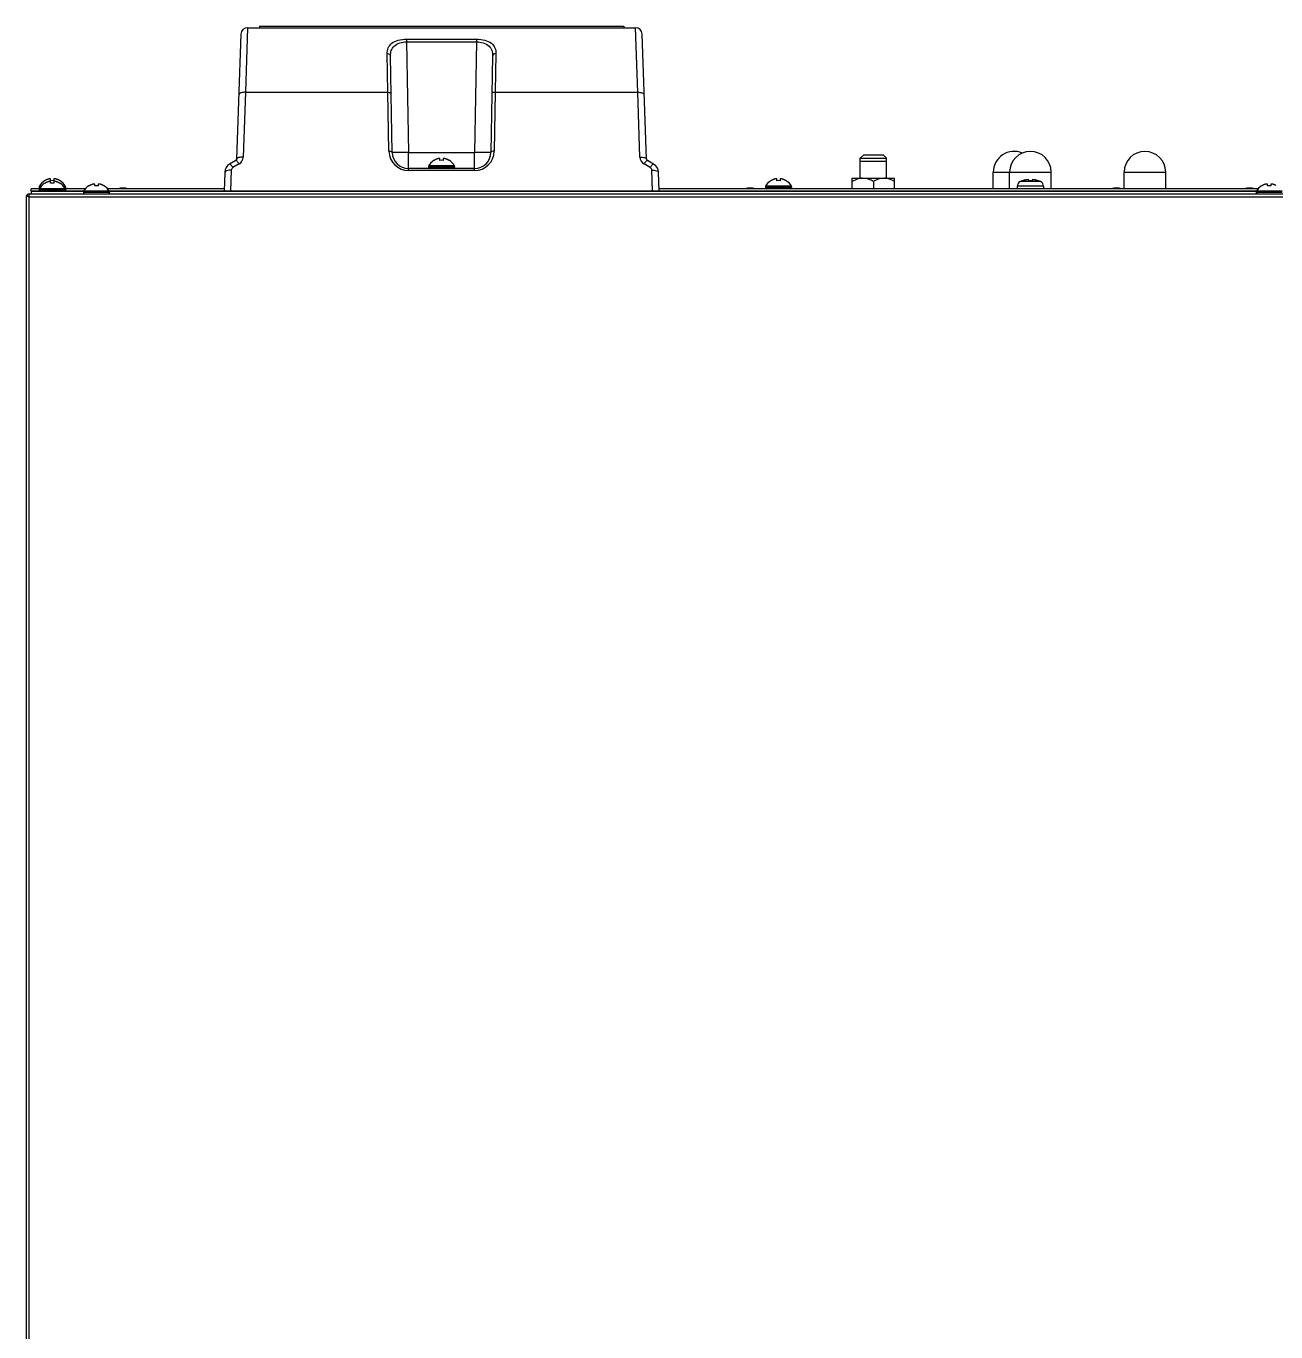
# Model space of a CAD drawing. Header units: millimetres. Extents: x 361 to 5577, y 463 to 3774.
# Drawn here: x 3279.2 to 3661.3, y 880.8 to 1280 of the extents above; entities that cross this region are included whole.
import ezdxf

# ---------------------------------------------------------------- set-up
doc = ezdxf.new("R2010")
doc.units = ezdxf.units.MM
doc.header["$LTSCALE"] = 330
doc.layers.get('0').update_dxf_attribs({"linetype": 'CONTINUOUS'})
doc.layers.add('ASSI', color=7, linetype='CONTINUOUS')
doc.layers.add('GEOM', color=7, linetype='CONTINUOUS')

msp = doc.modelspace()

# ---------------------------------------------------------------- linework, layer by layer
at = {"color": 7, "linetype": 'Continuous'}
for p, q in [((3403.93, 1238.9), (3403.93, 1238.93)), ((3405.73, 1238.9), (3405.73, 1239.45)), ((3406.73, 1239.45), (3406.73, 1238.9)), ((3408.53, 1238.93), (3408.53, 1238.9)), ((3534.23, 1233.46), (3534.23, 1238.66)), ((3534.23, 1238.66), (3542.23, 1238.66)), ((3542.23, 1233.46), (3542.23, 1238.66)), ((3531.73, 1230.26), (3531.73, 1233.46)), ((3531.73, 1233.46), (3544.73, 1233.46)), ((3544.73, 1230.26), (3544.73, 1233.46)), ((3284.93, 1232.7), (3284.93, 1232.73)), ((3284.93, 1231.9), (3284.93, 1231.93)), ((3286.73, 1232.7), (3286.73, 1233.25)), ((3286.73, 1231.9), (3286.73, 1232.45)), ((3287.73, 1233.25), (3287.73, 1232.7)), ((3287.73, 1232.45), (3287.73, 1231.9)), ((3289.53, 1232.73), (3289.53, 1232.7)), ((3289.53, 1231.93), (3289.53, 1231.9)), ((3298.43, 1231.1), (3298.43, 1231.13)), ((3300.23, 1231.1), (3300.23, 1231.65)), ((3301.23, 1231.65), (3301.23, 1231.1)), ((3303.03, 1231.13), (3303.03, 1231.1)), ((3506.93, 1232.7), (3506.93, 1232.73)), ((3508.73, 1232.7), (3508.73, 1233.25)), ((3509.73, 1233.25), (3509.73, 1232.7)), ((3511.53, 1232.73), (3511.53, 1232.7)), ((3538.23, 1232.46), (3538.23, 1230.46)), ((3583.73, 1232.65), (3583.73, 1232.67)), ((3585.73, 1232.65), (3585.73, 1233)), ((3586.73, 1233), (3586.73, 1232.65)), ((3588.73, 1232.67), (3588.73, 1232.65)), ((3656.93, 1231.1), (3656.93, 1231.13)), ((3658.73, 1231.1), (3658.73, 1231.65)), ((3659.73, 1231.65), (3659.73, 1231.1)), ((3279.23, 1227.86), (3279.23, 560.46)), ((3280.13, 1227.86), (3279.23, 1227.86)), ((3279.42, 1228.31), (3280, 1227.86)), ((3280.13, 1228.31), (3280.13, 1228.66)), ((3280.13, 1228.66), (3280.23, 1228.66)), ((3280.13, 1227.76), (3280.13, 1228.31)), ((3280.23, 1228.66), (4078.23, 1228.66))]:
    msp.add_line(p, q, dxfattribs=at)
at = {"color": 9, "linetype": 'Continuous'}
for p, q in [((3280.13, 560.56), (3280.13, 1227.76)), ((3280.13, 1227.76), (4078.33, 1227.76))]:
    msp.add_line(p, q, dxfattribs=at)
at = {"color": 7, "linetype": 'Continuous'}
for centre, radius, start, end in [((3406.42, 1234.84), 4.8, 121.3727, 149.6988), ((3406.41, 1234.85), 4.75, 118.9687, 121.5341), ((3406.41, 1234.85), 4.75, 118.0074, 118.9684), ((3406.41, 1234.85), 4.75, 116.6813, 118.0074), ((3406.41, 1234.86), 4.74, 115.5402, 116.6812), ((3406.41, 1234.86), 4.74, 114.5722, 115.5402), ((3406.4, 1234.87), 4.73, 113.3175, 114.5722), ((3406.4, 1234.87), 4.73, 112.5474, 113.3174), ((3406.4, 1234.88), 4.72, 111.0025, 112.5476), ((3406.4, 1234.88), 4.72, 110.5181, 111.0023), ((3406.39, 1234.89), 4.7, 108.4656, 110.5187), ((3406.39, 1234.91), 4.68, 107.3773, 108.465), ((3406.38, 1234.93), 4.67, 106.3949, 107.3772), ((3406.37, 1234.96), 4.64, 104.3176, 106.3964), ((3405.48, 1237.46), 2.01, 95.2585, 97.2741), ((3405.48, 1237.48), 1.98, 94.6009, 95.2558), ((3405.48, 1237.49), 1.97, 93.2167, 94.6016), ((3405.48, 1237.51), 1.96, 92.3765, 93.2159), ((3405.48, 1237.51), 1.95, 91.1545, 92.3767), ((3405.48, 1237.52), 1.95, 90.1995, 91.1541), ((3405.48, 1237.52), 1.95, 89.0741, 90.1995), ((3405.48, 1237.51), 1.95, 88.0037, 89.0738), ((3405.48, 1237.51), 1.96, 86.9771, 88.0037), ((3405.48, 1237.5), 1.97, 85.714, 86.9766), ((3405.47, 1237.49), 1.98, 84.8627, 85.7144), ((3405.47, 1237.46), 2.01, 82.7256, 84.8598), ((3406.23, 1235.14), 3.8, 82.4351, 97.5649), ((3406.98, 1237.46), 2.01, 95.1401, 97.2744), ((3406.98, 1237.49), 1.98, 94.2856, 95.1372), ((3406.98, 1237.5), 1.97, 93.0233, 94.286), ((3406.98, 1237.51), 1.96, 91.9964, 93.0228), ((3406.98, 1237.51), 1.95, 90.9261, 91.9964), ((3406.98, 1237.52), 1.95, 88.8459, 90.9258), ((3406.98, 1237.51), 1.96, 87.6234, 88.8455), ((3406.98, 1237.51), 1.96, 86.7841, 87.6235), ((3406.97, 1237.49), 1.97, 85.3984, 86.7833), ((3406.97, 1237.48), 1.98, 84.7442, 85.3991), ((3406.97, 1237.46), 2.01, 82.7259, 84.7415), ((3406.08, 1234.96), 4.64, 73.6036, 75.6824), ((3406.07, 1234.93), 4.67, 72.6228, 73.6051), ((3406.07, 1234.91), 4.68, 71.535, 72.6227), ((3406.06, 1234.89), 4.7, 69.4813, 71.5344), ((3406.06, 1234.88), 4.72, 68.9977, 69.4819), ((3406.05, 1234.88), 4.72, 67.4524, 68.9975), ((3406.05, 1234.87), 4.73, 66.6826, 67.4526), ((3406.05, 1234.87), 4.73, 65.4278, 66.6825), ((3406.05, 1234.86), 4.74, 64.4598, 65.4278), ((3406.04, 1234.86), 4.74, 63.3188, 64.4598), ((3406.04, 1234.85), 4.75, 61.9926, 63.3187), ((3406.04, 1234.85), 4.75, 61.0316, 61.9926), ((3406.04, 1234.85), 4.75, 58.4659, 61.0313), ((3406.03, 1234.84), 4.8, 30.3012, 58.6273), ((3534.99, 1228.44), 5.02, 92.7728, 98.6191), ((3541.47, 1228.44), 5.02, 81.3809, 87.2273), ((3287.42, 1228.64), 4.8, 121.3727, 149.6988), ((3287.42, 1227.84), 4.8, 121.3727, 149.6988), ((3287.41, 1228.65), 4.75, 118.9687, 121.5341), ((3287.41, 1227.85), 4.75, 118.9687, 121.5341), ((3287.41, 1228.65), 4.75, 118.0074, 118.9684), ((3287.41, 1227.85), 4.75, 118.0074, 118.9684), ((3287.41, 1228.65), 4.75, 116.6813, 118.0074), ((3287.41, 1227.85), 4.75, 116.6813, 118.0074), ((3287.41, 1228.66), 4.74, 115.5402, 116.6812), ((3287.41, 1227.86), 4.74, 115.5402, 116.6812), ((3287.41, 1228.66), 4.74, 114.5722, 115.5402), ((3287.41, 1227.86), 4.74, 114.5722, 115.5402), ((3287.4, 1228.67), 4.73, 113.3175, 114.5722), ((3287.4, 1227.87), 4.73, 113.3175, 114.5722), ((3287.4, 1228.67), 4.73, 112.5474, 113.3174), ((3287.4, 1227.87), 4.73, 112.5474, 113.3174), ((3287.4, 1228.68), 4.72, 111.0025, 112.5476), ((3287.4, 1227.88), 4.72, 111.0025, 112.5476), ((3287.4, 1228.68), 4.72, 110.5181, 111.0023), ((3287.4, 1227.88), 4.72, 110.5181, 111.0023), ((3287.39, 1228.69), 4.7, 108.4656, 110.5187), ((3287.39, 1227.89), 4.7, 108.4656, 110.5187), ((3287.39, 1228.71), 4.68, 107.3773, 108.465), ((3287.39, 1227.91), 4.68, 107.3773, 108.465), ((3287.38, 1228.73), 4.67, 106.3949, 107.3772), ((3287.38, 1227.93), 4.67, 106.3949, 107.3772), ((3287.37, 1228.76), 4.64, 104.3176, 106.3964), ((3287.37, 1227.96), 4.64, 104.3176, 106.3964), ((3286.48, 1231.26), 2.01, 95.2585, 97.2741), ((3286.48, 1230.46), 2.01, 95.2585, 97.2741), ((3286.48, 1231.28), 1.98, 94.6009, 95.2558), ((3286.48, 1230.48), 1.98, 94.6009, 95.2558), ((3286.48, 1231.29), 1.97, 93.2167, 94.6016), ((3286.48, 1230.49), 1.97, 93.2167, 94.6016), ((3286.48, 1231.31), 1.96, 92.3765, 93.2159), ((3286.48, 1230.51), 1.96, 92.3765, 93.2159), ((3286.48, 1231.31), 1.95, 91.1545, 92.3767), ((3286.48, 1230.51), 1.95, 91.1545, 92.3767), ((3286.48, 1231.32), 1.95, 90.1995, 91.1541), ((3286.48, 1230.52), 1.95, 90.1995, 91.1541), ((3286.48, 1231.32), 1.95, 89.0741, 90.1995), ((3286.48, 1230.52), 1.95, 89.0741, 90.1995), ((3286.48, 1231.31), 1.95, 88.0037, 89.0738), ((3286.48, 1230.51), 1.95, 88.0037, 89.0738), ((3286.48, 1231.31), 1.96, 86.9771, 88.0037), ((3286.48, 1230.51), 1.96, 86.9771, 88.0037), ((3286.48, 1231.3), 1.97, 85.714, 86.9766), ((3286.48, 1230.5), 1.97, 85.714, 86.9766), ((3286.47, 1231.29), 1.98, 84.8627, 85.7144), ((3286.47, 1230.49), 1.98, 84.8627, 85.7144), ((3286.47, 1231.26), 2.01, 82.7256, 84.8598), ((3286.47, 1230.46), 2.01, 82.7256, 84.8598), ((3287.23, 1228.94), 3.8, 82.4351, 97.5649), ((3287.23, 1228.14), 3.8, 82.4351, 97.5649), ((3287.98, 1231.26), 2.01, 95.1401, 97.2744), ((3287.98, 1230.46), 2.01, 95.1401, 97.2744), ((3287.98, 1231.29), 1.98, 94.2856, 95.1372), ((3287.98, 1230.49), 1.98, 94.2856, 95.1372), ((3287.98, 1231.3), 1.97, 93.0233, 94.286), ((3287.98, 1230.5), 1.97, 93.0233, 94.286), ((3287.98, 1231.31), 1.96, 91.9964, 93.0228), ((3287.98, 1230.51), 1.96, 91.9964, 93.0228), ((3287.98, 1231.31), 1.95, 90.9261, 91.9964), ((3287.98, 1230.51), 1.95, 90.9261, 91.9964), ((3287.98, 1231.32), 1.95, 88.8459, 90.9258), ((3287.98, 1230.52), 1.95, 88.8459, 90.9258), ((3287.98, 1231.31), 1.96, 87.6234, 88.8455), ((3287.98, 1230.51), 1.96, 87.6234, 88.8455), ((3287.98, 1231.31), 1.96, 86.7841, 87.6235), ((3287.98, 1230.51), 1.96, 86.7841, 87.6235), ((3287.97, 1231.29), 1.97, 85.3984, 86.7833), ((3287.97, 1230.49), 1.97, 85.3984, 86.7833), ((3287.97, 1231.28), 1.98, 84.7442, 85.3991), ((3287.97, 1230.48), 1.98, 84.7442, 85.3991), ((3287.97, 1231.26), 2.01, 82.7259, 84.7415), ((3287.97, 1230.46), 2.01, 82.7259, 84.7415), ((3287.08, 1228.76), 4.64, 73.6036, 75.6824), ((3287.08, 1227.96), 4.64, 73.6036, 75.6824), ((3287.07, 1228.73), 4.67, 72.6228, 73.6051), ((3287.07, 1227.93), 4.67, 72.6228, 73.6051), ((3287.07, 1228.71), 4.68, 71.535, 72.6227), ((3287.07, 1227.91), 4.68, 71.535, 72.6227), ((3287.06, 1228.69), 4.7, 69.4813, 71.5344), ((3287.06, 1227.89), 4.7, 69.4813, 71.5344), ((3287.06, 1228.68), 4.72, 68.9977, 69.4819), ((3287.06, 1227.88), 4.72, 68.9977, 69.4819), ((3287.05, 1228.68), 4.72, 67.4524, 68.9975), ((3287.05, 1227.88), 4.72, 67.4524, 68.9975), ((3287.05, 1228.67), 4.73, 66.6826, 67.4526), ((3287.05, 1227.87), 4.73, 66.6826, 67.4526), ((3287.05, 1228.67), 4.73, 65.4278, 66.6825), ((3287.05, 1227.87), 4.73, 65.4278, 66.6825), ((3287.05, 1228.66), 4.74, 64.4598, 65.4278), ((3287.05, 1227.86), 4.74, 64.4598, 65.4278), ((3287.04, 1228.66), 4.74, 63.3188, 64.4598), ((3287.04, 1227.86), 4.74, 63.3188, 64.4598), ((3287.04, 1228.65), 4.75, 61.9926, 63.3187), ((3287.04, 1227.85), 4.75, 61.9926, 63.3187), ((3287.04, 1228.65), 4.75, 61.0316, 61.9926), ((3287.04, 1227.85), 4.75, 61.0316, 61.9926), ((3287.04, 1228.65), 4.75, 58.4659, 61.0313), ((3287.04, 1227.85), 4.75, 58.4659, 61.0313), ((3287.03, 1228.64), 4.8, 30.3012, 58.6273), ((3287.03, 1227.84), 4.8, 30.3012, 58.6273), ((3300.92, 1227.04), 4.8, 121.3727, 149.6988), ((3300.91, 1227.05), 4.75, 118.9687, 121.5341), ((3300.91, 1227.05), 4.75, 118.0074, 118.9684), ((3300.91, 1227.05), 4.75, 116.6813, 118.0074), ((3300.91, 1227.06), 4.74, 115.5402, 116.6812), ((3300.91, 1227.06), 4.74, 114.5722, 115.5402), ((3300.9, 1227.07), 4.73, 113.3175, 114.5722), ((3300.9, 1227.07), 4.73, 112.5474, 113.3174), ((3300.9, 1227.08), 4.72, 111.0025, 112.5476), ((3300.9, 1227.08), 4.72, 110.5181, 111.0023), ((3300.89, 1227.09), 4.7, 108.4656, 110.5187), ((3300.89, 1227.11), 4.68, 107.3773, 108.465), ((3300.88, 1227.13), 4.67, 106.3949, 107.3772), ((3300.87, 1227.16), 4.64, 104.3176, 106.3964), ((3299.98, 1229.66), 2.01, 95.2585, 97.2741), ((3299.98, 1229.68), 1.98, 94.6009, 95.2558), ((3299.98, 1229.69), 1.97, 93.2167, 94.6016), ((3299.98, 1229.71), 1.96, 92.3765, 93.2159), ((3299.98, 1229.71), 1.95, 91.1545, 92.3767), ((3299.98, 1229.72), 1.95, 90.1995, 91.1541), ((3299.98, 1229.72), 1.95, 89.0741, 90.1995), ((3299.98, 1229.71), 1.95, 88.0037, 89.0738), ((3299.98, 1229.71), 1.96, 86.9771, 88.0037), ((3299.98, 1229.7), 1.97, 85.714, 86.9766), ((3299.97, 1229.69), 1.98, 84.8627, 85.7144), ((3299.97, 1229.66), 2.01, 82.7256, 84.8598), ((3300.73, 1227.34), 3.8, 82.4351, 97.5649), ((3301.48, 1229.66), 2.01, 95.1401, 97.2744), ((3301.48, 1229.69), 1.98, 94.2856, 95.1372), ((3301.48, 1229.7), 1.97, 93.0233, 94.286), ((3301.48, 1229.71), 1.96, 91.9964, 93.0228), ((3301.48, 1229.71), 1.95, 90.9261, 91.9964), ((3301.48, 1229.72), 1.95, 88.8459, 90.9258), ((3301.48, 1229.71), 1.96, 87.6234, 88.8455), ((3301.48, 1229.71), 1.96, 86.7841, 87.6235), ((3301.47, 1229.69), 1.97, 85.3984, 86.7833), ((3301.47, 1229.68), 1.98, 84.7442, 85.3991), ((3301.47, 1229.66), 2.01, 82.7259, 84.7415), ((3300.58, 1227.16), 4.64, 73.6036, 75.6824), ((3300.57, 1227.13), 4.67, 72.6228, 73.6051), ((3300.57, 1227.11), 4.68, 71.535, 72.6227), ((3300.56, 1227.09), 4.7, 69.4813, 71.5344), ((3300.56, 1227.08), 4.72, 68.9977, 69.4819), ((3300.55, 1227.08), 4.72, 67.4524, 68.9975), ((3300.55, 1227.07), 4.73, 66.6826, 67.4526), ((3300.55, 1227.07), 4.73, 65.4278, 66.6825), ((3300.55, 1227.06), 4.74, 64.4598, 65.4278), ((3300.54, 1227.06), 4.74, 63.3188, 64.4598), ((3300.54, 1227.05), 4.75, 61.9926, 63.3187), ((3300.54, 1227.05), 4.75, 61.0316, 61.9926), ((3300.54, 1227.05), 4.75, 58.4659, 61.0313), ((3300.53, 1227.04), 4.8, 30.3012, 58.6273), ((3509.42, 1228.64), 4.8, 121.3727, 149.6988), ((3509.41, 1228.65), 4.75, 118.9687, 121.5341), ((3509.41, 1228.65), 4.75, 118.0074, 118.9684), ((3509.41, 1228.65), 4.75, 116.6813, 118.0074), ((3509.41, 1228.66), 4.74, 115.5402, 116.6812), ((3509.41, 1228.66), 4.74, 114.5722, 115.5402), ((3509.4, 1228.67), 4.73, 113.3175, 114.5722), ((3509.4, 1228.67), 4.73, 112.5474, 113.3174), ((3509.4, 1228.68), 4.72, 111.0025, 112.5476), ((3509.4, 1228.68), 4.72, 110.5181, 111.0023), ((3509.39, 1228.69), 4.7, 108.4656, 110.5187), ((3509.39, 1228.71), 4.68, 107.3773, 108.465), ((3509.38, 1228.73), 4.67, 106.3949, 107.3772), ((3509.37, 1228.76), 4.64, 104.3176, 106.3964), ((3508.48, 1231.26), 2.01, 95.2585, 97.2741), ((3508.48, 1231.28), 1.98, 94.6009, 95.2558), ((3508.48, 1231.29), 1.97, 93.2167, 94.6016), ((3508.48, 1231.31), 1.96, 92.3765, 93.2159), ((3508.48, 1231.31), 1.95, 91.1545, 92.3767), ((3508.48, 1231.32), 1.95, 90.1995, 91.1541), ((3508.48, 1231.32), 1.95, 89.0741, 90.1995), ((3508.48, 1231.31), 1.95, 88.0037, 89.0738), ((3508.48, 1231.31), 1.96, 86.9771, 88.0037), ((3508.48, 1231.3), 1.97, 85.714, 86.9766), ((3508.47, 1231.29), 1.98, 84.8627, 85.7144), ((3508.47, 1231.26), 2.01, 82.7256, 84.8598), ((3509.23, 1228.94), 3.8, 82.4351, 97.5649), ((3509.98, 1231.26), 2.01, 95.1401, 97.2744), ((3509.98, 1231.29), 1.98, 94.2856, 95.1372), ((3509.98, 1231.3), 1.97, 93.0233, 94.286), ((3509.98, 1231.31), 1.96, 91.9964, 93.0228), ((3509.98, 1231.31), 1.95, 90.9261, 91.9964), ((3509.98, 1231.32), 1.95, 88.8459, 90.9258), ((3509.98, 1231.31), 1.96, 87.6234, 88.8455), ((3509.98, 1231.31), 1.96, 86.7841, 87.6235), ((3509.97, 1231.29), 1.97, 85.3984, 86.7833), ((3509.97, 1231.28), 1.98, 84.7442, 85.3991), ((3509.97, 1231.26), 2.01, 82.7259, 84.7415), ((3509.08, 1228.76), 4.64, 73.6036, 75.6824), ((3509.07, 1228.73), 4.67, 72.6228, 73.6051), ((3509.07, 1228.71), 4.68, 71.535, 72.6227), ((3509.06, 1228.69), 4.7, 69.4813, 71.5344), ((3509.06, 1228.68), 4.72, 68.9977, 69.4819), ((3509.05, 1228.68), 4.72, 67.4524, 68.9975), ((3509.05, 1228.67), 4.73, 66.6826, 67.4526), ((3509.05, 1228.67), 4.73, 65.4278, 66.6825), ((3509.05, 1228.66), 4.74, 64.4598, 65.4278), ((3509.04, 1228.66), 4.74, 63.3188, 64.4598), ((3509.04, 1228.65), 4.75, 61.9926, 63.3187), ((3509.04, 1228.65), 4.75, 61.0316, 61.9926), ((3509.04, 1228.65), 4.75, 58.4659, 61.0313), ((3509.03, 1228.64), 4.8, 30.3012, 58.6273), ((3537.08, 1239.71), 10.69, 239.9661, 242.3697), ((3532.87, 1239.71), 10.69, 297.6302, 300.0339), ((3543.58, 1239.71), 10.69, 239.9661, 242.3697), ((3539.37, 1239.71), 10.69, 297.6302, 300.0339), ((3586.03, 1226.06), 7, 109.1821, 114.7199), ((3586.04, 1226.04), 7.01, 107.6932, 109.259), ((3586.04, 1226.03), 7.01, 106.1338, 107.6931), ((3586.04, 1226.03), 7.02, 105.7805, 106.1338), ((3586.04, 1226.02), 7.02, 104.5748, 105.7804), ((3586.04, 1226.01), 7.03, 103.9849, 104.5749), ((3586.04, 1226.01), 7.04, 103.0108, 103.9848), ((3586.05, 1226), 7.04, 102.2682, 103.0108), ((3586.05, 1225.99), 7.05, 101.4386, 102.2682), ((3586.05, 1225.97), 7.07, 100.5774, 101.4385), ((3586.05, 1225.96), 7.09, 99.864, 100.5775), ((3586.06, 1225.93), 7.11, 98.8434, 99.8637), ((3586.06, 1225.91), 7.14, 98.2964, 98.8437), ((3586.07, 1225.85), 7.19, 96.7465, 98.2948), ((3585.47, 1228.8), 4.2, 91.6686, 93.3824), ((3585.48, 1228.75), 4.25, 91.1109, 91.6717), ((3585.48, 1228.73), 4.27, 89.9713, 91.1104), ((3585.48, 1228.73), 4.28, 89.1489, 89.9722), ((3585.48, 1228.75), 4.26, 88.2856, 89.1489), ((3585.48, 1228.8), 4.2, 86.6174, 88.2884), ((3586.23, 1225.49), 7.18, 86.0076, 93.9924), ((3586.97, 1228.8), 4.2, 91.7116, 93.3826), ((3586.98, 1228.75), 4.26, 90.8511, 91.7144), ((3586.98, 1228.73), 4.28, 90.0278, 90.8511), ((3586.98, 1228.73), 4.27, 88.8896, 90.0287), ((3586.98, 1228.75), 4.25, 88.3283, 88.8891), ((3586.98, 1228.8), 4.2, 86.6176, 88.3314), ((3586.38, 1225.85), 7.19, 81.7052, 83.2535), ((3586.39, 1225.91), 7.14, 81.1563, 81.7036), ((3586.39, 1225.93), 7.11, 80.1363, 81.1566), ((3586.4, 1225.96), 7.09, 79.4225, 80.136), ((3586.4, 1225.97), 7.07, 78.5614, 79.4226), ((3586.4, 1225.99), 7.05, 77.7318, 78.5614), ((3586.41, 1226), 7.04, 76.9892, 77.7318), ((3586.41, 1226.01), 7.04, 76.0152, 76.9892), ((3586.41, 1226.01), 7.03, 75.4251, 76.0151), ((3586.41, 1226.02), 7.02, 74.2196, 75.4252), ((3586.41, 1226.03), 7.02, 73.8662, 74.2195), ((3586.41, 1226.03), 7.01, 72.3069, 73.8662), ((3586.41, 1226.04), 7.01, 70.741, 72.3068), ((3586.43, 1226.06), 7, 65.2801, 70.8179), ((3659.42, 1227.04), 4.8, 121.3727, 149.6988), ((3659.41, 1227.05), 4.75, 118.9687, 121.5341), ((3659.41, 1227.05), 4.75, 118.0074, 118.9684), ((3659.41, 1227.05), 4.75, 116.6813, 118.0074), ((3659.41, 1227.06), 4.74, 115.5402, 116.6812), ((3659.41, 1227.06), 4.74, 114.5722, 115.5402), ((3659.4, 1227.07), 4.73, 113.3175, 114.5722), ((3659.4, 1227.07), 4.73, 112.5474, 113.3174), ((3659.4, 1227.08), 4.72, 111.0025, 112.5476), ((3659.4, 1227.08), 4.72, 110.5181, 111.0023), ((3659.39, 1227.09), 4.7, 108.4656, 110.5187), ((3659.39, 1227.11), 4.68, 107.3773, 108.465), ((3659.38, 1227.13), 4.67, 106.3949, 107.3772), ((3659.37, 1227.16), 4.64, 104.3176, 106.3964), ((3658.48, 1229.66), 2.01, 95.2585, 97.2741), ((3658.48, 1229.68), 1.98, 94.6009, 95.2558), ((3658.48, 1229.69), 1.97, 93.2167, 94.6016), ((3658.48, 1229.71), 1.96, 92.3765, 93.2159), ((3658.48, 1229.71), 1.95, 91.1545, 92.3767), ((3658.48, 1229.72), 1.95, 90.1995, 91.1541), ((3658.48, 1229.72), 1.95, 89.0741, 90.1995), ((3658.48, 1229.71), 1.95, 88.0037, 89.0738), ((3658.48, 1229.71), 1.96, 86.9771, 88.0037), ((3658.48, 1229.7), 1.97, 85.714, 86.9766), ((3658.47, 1229.69), 1.98, 84.8627, 85.7144), ((3658.47, 1229.66), 2.01, 82.7256, 84.8598), ((3659.23, 1227.34), 3.8, 82.4351, 97.5649), ((3659.98, 1229.66), 2.01, 95.1401, 97.2744), ((3659.98, 1229.69), 1.98, 94.2856, 95.1372), ((3659.98, 1229.7), 1.97, 93.0233, 94.286), ((3659.98, 1229.71), 1.96, 91.9964, 93.0228), ((3659.98, 1229.71), 1.95, 90.9261, 91.9964), ((3659.98, 1229.72), 1.95, 88.8459, 90.9258), ((3659.98, 1229.71), 1.96, 87.6234, 88.8455), ((3659.98, 1229.71), 1.96, 86.7841, 87.6235), ((3659.97, 1229.69), 1.97, 85.3984, 86.7833), ((3659.97, 1229.68), 1.98, 84.7442, 85.3991), ((3659.97, 1229.66), 2.01, 82.7259, 84.7415), ((3659.08, 1227.16), 4.64, 73.6036, 75.6824), ((3659.07, 1227.13), 4.67, 72.6228, 73.6051), ((3659.07, 1227.11), 4.68, 71.535, 72.6227), ((3659.06, 1227.09), 4.7, 69.4813, 71.5344), ((3659.06, 1227.08), 4.72, 68.9977, 69.4819), ((3659.05, 1227.08), 4.72, 67.4524, 68.9975), ((3659.05, 1227.07), 4.73, 66.6826, 67.4526), ((3659.05, 1227.07), 4.73, 65.4278, 66.6825), ((3659.05, 1227.06), 4.74, 64.4598, 65.4278), ((3659.04, 1227.06), 4.74, 63.3188, 64.4598), ((3659.04, 1227.05), 4.75, 61.9926, 63.3187), ((3280.13, 1227.76), 0.9, 90, 173.673)]:
    msp.add_arc(centre, radius, start, end, dxfattribs=at)
for points, knots in [([(3534.23, 1233.4), (3534.01, 1233.37), (3533.14, 1233.18), (3532.31, 1232.79), (3531.73, 1232.46)], [0, 0, 0, 0, 0.247668, 1, 1, 1, 1]), ([(3538.23, 1232.46), (3537.76, 1232.73), (3536.8, 1233.2), (3535.74, 1233.43), (3535.21, 1233.46)], [0, 0, 0, 0, 0.504805, 1, 1, 1, 1]), ([(3541.24, 1233.46), (3540.72, 1233.43), (3539.66, 1233.2), (3538.69, 1232.73), (3538.23, 1232.46)], [0, 0, 0, 0, 0.495196, 1, 1, 1, 1]), ([(3544.73, 1232.46), (3544.53, 1232.57), (3543.74, 1232.99), (3542.88, 1233.31), (3542.22, 1233.4)], [0, 0, 0, 0, 0.253541, 1, 1, 1, 1]), ([(3280.13, 1228.31), (3280.13, 1228.33), (3280.14, 1228.42), (3280.16, 1228.51), (3280.18, 1228.56)], [0, 0, 0, 0, 0.299271, 1, 1, 1, 1]), ([(3280.18, 1228.56), (3280.18, 1228.57), (3280.19, 1228.6), (3280.2, 1228.64), (3280.21, 1228.65)], [0, 0, 0, 0, 0.342333, 1, 1, 1, 1]), ([(3280.21, 1228.65), (3280.22, 1228.65), (3280.22, 1228.65), (3280.22, 1228.66), (3280.23, 1228.66)], [0, 0, 0, 0, 0.54256, 1, 1, 1, 1])]:
    msp.add_open_spline(points, degree=3, knots=knots, dxfattribs=at)
at = {"layer": 'ASSI', "color": 7, "linetype": 'Continuous'}
for p, q in [((3534.23, 1233.46), (3534.23, 1239.61)), ((3542.23, 1233.46), (3542.23, 1239.61)), ((3402.23, 1237.06), (3402.23, 1236.86)), ((3410.23, 1237.06), (3410.23, 1236.86)), ((3283.23, 1230.86), (3283.23, 1230.66)), ((3283.23, 1230.06), (3283.23, 1229.86)), ((3291.23, 1230.86), (3291.23, 1230.66)), ((3291.23, 1230.06), (3291.23, 1229.86)), ((3505.23, 1230.86), (3505.23, 1230.66)), ((3513.23, 1230.86), (3513.23, 1230.66)), ((3582.23, 1231.05), (3582.23, 1230.26)), ((3590.23, 1231.05), (3590.23, 1230.26)), ((3296.73, 1229.26), (3296.73, 1229.06)), ((3304.73, 1229.26), (3304.73, 1229.06)), ((3655.23, 1229.26), (3655.23, 1229.06))]:
    msp.add_line(p, q, dxfattribs=at)
at = {"layer": 'ASSI', "color": 9, "linetype": 'Continuous'}
for p, q in [((3410.23, 1237.06), (3402.23, 1237.06)), ((3410.23, 1236.86), (3402.23, 1236.86)), ((3410.17, 1237.26), (3402.28, 1237.26)), ((3283.74, 1230.86), (3283.23, 1230.86)), ((3283.58, 1230.66), (3283.23, 1230.66)), ((3291.23, 1230.06), (3283.23, 1230.06)), ((3291.23, 1229.86), (3283.23, 1229.86)), ((3283.89, 1231.06), (3283.28, 1231.06)), ((3291.17, 1230.26), (3283.28, 1230.26)), ((3291.17, 1231.06), (3290.56, 1231.06)), ((3291.23, 1230.86), (3290.71, 1230.86)), ((3291.23, 1230.66), (3290.88, 1230.66)), ((3304.67, 1229.46), (3296.78, 1229.46)), ((3513.23, 1230.86), (3505.23, 1230.86)), ((3513.23, 1230.66), (3505.23, 1230.66)), ((3513.17, 1231.06), (3505.28, 1231.06)), ((3590.23, 1231.05), (3582.23, 1231.05)), ((3589.35, 1232.41), (3583.1, 1232.41)), ((3663.17, 1229.46), (3655.28, 1229.46)), ((3304.73, 1229.26), (3296.73, 1229.26)), ((3304.73, 1229.06), (3296.73, 1229.06)), ((3663.23, 1229.26), (3655.23, 1229.26)), ((3663.23, 1229.06), (3655.23, 1229.06))]:
    msp.add_line(p, q, dxfattribs=at)
at = {"layer": 'ASSI', "color": 7, "linetype": 'Continuous'}
for centre, radius, start, end in [((3406.42, 1234.84), 4.8, 121.3727, 149.6988), ((3406.03, 1234.84), 4.8, 30.3012, 58.6273), ((3402.63, 1237.06), 0.4, 149.6988, 180), ((3402.63, 1236.86), 0.4, 180, 270), ((3409.83, 1236.86), 0.4, 270, 360), ((3409.83, 1237.06), 0.4, 0, 30.3012), ((3283.63, 1230.86), 0.4, 149.6988, 180), ((3283.63, 1230.66), 0.4, 180, 227.7114), ((3283.63, 1230.06), 0.4, 149.6988, 180), ((3283.63, 1229.86), 0.4, 180, 270), ((3287.42, 1228.64), 4.8, 121.3727, 149.6988), ((3287.42, 1227.84), 4.8, 121.3727, 149.6988), ((3287.03, 1228.64), 4.8, 30.3012, 58.6273), ((3287.03, 1227.84), 4.8, 30.3012, 58.6273), ((3290.83, 1229.86), 0.4, 270, 360), ((3290.83, 1230.66), 0.4, 312.2886, 360), ((3290.83, 1230.86), 0.4, 0, 30.3012), ((3290.83, 1230.06), 0.4, 0, 30.3012), ((3297.13, 1229.26), 0.4, 149.6988, 180), ((3300.92, 1227.04), 4.8, 121.3727, 149.6988), ((3300.53, 1227.04), 4.8, 30.3012, 58.6273), ((3304.33, 1229.26), 0.4, 0, 30.3012), ((3505.63, 1230.86), 0.4, 149.6988, 180), ((3505.63, 1230.66), 0.4, 180, 270), ((3509.42, 1228.64), 4.8, 121.3727, 149.6988), ((3509.03, 1228.64), 4.8, 30.3012, 58.6273), ((3512.83, 1230.66), 0.4, 270, 360), ((3512.83, 1230.86), 0.4, 0, 30.3012), ((3583.73, 1231.05), 1.5, 114.7199, 180), ((3586.03, 1226.06), 7, 109.1821, 114.7199), ((3586.43, 1226.06), 7, 65.2801, 70.8179), ((3588.73, 1231.05), 1.5, 0, 65.2801), ((3655.63, 1229.26), 0.4, 149.6988, 180), ((3659.42, 1227.04), 4.8, 121.3727, 149.6988), ((3297.13, 1229.06), 0.4, 180, 270), ((3304.33, 1229.06), 0.4, 270, 360), ((3655.63, 1229.06), 0.4, 180, 270)]:
    msp.add_arc(centre, radius, start, end, dxfattribs=at)
at = {"layer": 'GEOM', "color": 7, "linetype": 'Continuous'}
for p, q in [((3344.9, 1277.53), (3343.57, 1239.29)), ((3346.9, 1279.46), (3465.55, 1279.46)), ((3350.54, 1279.96), (3350.54, 1279.46)), ((3350.54, 1279.96), (3461.91, 1279.96)), ((3461.91, 1279.96), (3461.91, 1279.46)), ((3468.88, 1239.29), (3467.55, 1277.53)), ((3391.14, 1241.37), (3390.63, 1270.84)), ((3421.83, 1270.84), (3421.31, 1241.37)), ((3343.32, 1238.87), (3341.43, 1237.78)), ((3471.02, 1237.78), (3469.13, 1238.87)), ((3535.28, 1240.66), (3534.23, 1239.61)), ((3534.23, 1239.61), (3542.23, 1239.61)), ((3535.28, 1240.66), (3541.18, 1240.66)), ((3541.18, 1240.66), (3542.23, 1239.61)), ((3339.93, 1235.29), (3339.73, 1229.46)), ((3416.31, 1236.46), (3396.14, 1236.46)), ((3472.73, 1229.46), (3472.52, 1235.29)), ((3574.88, 1230.26), (3574.88, 1235.31)), ((3579.88, 1230.26), (3579.88, 1235.31)), ((3592.58, 1230.26), (3592.58, 1235.31)), ((3614.88, 1230.26), (3614.88, 1235.31)), ((3627.58, 1230.26), (3627.58, 1235.31)), ((3280.73, 1229.47), (3280.73, 1230.26)), ((3283.28, 1230.26), (3280.73, 1230.26)), ((3280.73, 1229.46), (3280.73, 1228.66)), ((3296.78, 1229.46), (3280.73, 1229.46)), ((3297.37, 1230.26), (3291.17, 1230.26)), ((3339.75, 1230.26), (3304.08, 1230.26)), ((3655.28, 1229.46), (3304.67, 1229.46)), ((3655.87, 1230.26), (3472.7, 1230.26))]:
    msp.add_line(p, q, dxfattribs=at)
at = {"layer": 'GEOM', "color": 9, "linetype": 'Continuous'}
for p, q in [((3346.9, 1279.46), (3346.26, 1259.72)), ((3466.19, 1259.72), (3465.55, 1279.46)), ((3395.55, 1275.99), (3395.55, 1275.12)), ((3395.55, 1275.99), (3416.9, 1275.99)), ((3395.55, 1275.12), (3396.14, 1241.37)), ((3395.55, 1275.12), (3416.9, 1275.12)), ((3416.9, 1275.12), (3416.31, 1241.37)), ((3416.9, 1275.99), (3416.9, 1275.12)), ((3389.83, 1259.72), (3389.63, 1271.56)), ((3422.83, 1271.56), (3422.63, 1259.72)), ((3346.26, 1259.72), (3345.57, 1239.9)), ((3346.26, 1259.72), (3389.83, 1259.72)), ((3390.14, 1241.69), (3389.83, 1259.72)), ((3422.63, 1259.72), (3422.31, 1241.69)), ((3422.63, 1259.72), (3466.19, 1259.72)), ((3466.88, 1239.9), (3466.19, 1259.72)), ((3396.14, 1235.8), (3396.14, 1241.37)), ((3396.14, 1241.37), (3416.31, 1241.37)), ((3416.31, 1235.8), (3416.31, 1241.37)), ((3344.32, 1237.83), (3342.43, 1236.73)), ((3470.02, 1236.73), (3468.13, 1237.83)), ((3341.93, 1235.9), (3341.7, 1229.46)), ((3416.31, 1235.8), (3396.14, 1235.8)), ((3470.75, 1229.46), (3470.52, 1235.9)), ((3574.88, 1235.31), (3592.58, 1235.31)), ((3614.88, 1235.31), (3627.58, 1235.31)), ((3283.27, 1230.24), (3280.73, 1230.24)), ((3283.57, 1229.47), (3280.73, 1229.47)), ((3296.75, 1229.38), (3280.73, 1229.38)), ((3296.79, 1229.47), (3290.88, 1229.47)), ((3297.35, 1230.24), (3291.18, 1230.24)), ((3339.75, 1230.24), (3304.1, 1230.24)), ((3339.73, 1229.47), (3304.66, 1229.47)), ((3655.25, 1229.38), (3304.7, 1229.38)), ((3655.85, 1230.24), (3472.7, 1230.24)), ((3655.29, 1229.47), (3472.73, 1229.47))]:
    msp.add_line(p, q, dxfattribs=at)
at = {"layer": 'GEOM', "color": 7, "linetype": 'Continuous'}
for centre, radius, start, end in [((3346.9, 1277.46), 2, 90, 177.9996), ((3465.55, 1277.46), 2, 2.0016, 90.0001), ((3396.14, 1241.46), 5, 181, 270), ((3416.31, 1241.46), 5, 270, 359), ((3581.23, 1235.31), 6.35, 66.7835, 180), ((3586.23, 1235.31), 6.35, 0, 180), ((3621.23, 1235.31), 6.35, 0, 180), ((3342.93, 1235.18), 3, 120, 178), ((3343.07, 1239.31), 0.5, 300, 358), ((3469.38, 1239.31), 0.5, 182, 240), ((3469.52, 1235.18), 3, 2, 60), ((3308.84, 1223.68), 6.78, 76.1403, 103.8597), ((3500.61, 1223.68), 6.78, 76.1403, 103.8597), ((3612.59, 1223.68), 6.78, 76.1403, 103.8597), ((3653.23, 1223.68), 6.78, 76.1403, 103.8597)]:
    msp.add_arc(centre, radius, start, end, dxfattribs=at)
at = {"layer": 'GEOM', "color": 9, "linetype": 'Continuous'}
for centre, radius, start, end in [((3396.14, 1241.8), 6, 181.0005, 269.9995), ((3416.31, 1241.8), 6, 270.0005, 358.9995), ((3343.07, 1239.99), 2.5, 300.0017, 357.9983), ((3469.38, 1239.99), 2.5, 182.0017, 239.9983)]:
    msp.add_arc(centre, radius, start, end, dxfattribs=at)
for points, knots in [([(3389.63, 1271.56), (3389.62, 1272.15), (3389.78, 1273.36), (3391.01, 1274.93), (3393.08, 1275.81), (3394.68, 1275.99), (3395.55, 1275.99)], [0, 0, 0, 0, 0.210334, 0.424703, 0.685975, 1, 1, 1, 1]), ([(3390.63, 1270.84), (3390.62, 1271.39), (3390.73, 1272.5), (3392.07, 1274.66), (3394.2, 1275.13), (3395.55, 1275.12)], [0, 0, 0, 0, 0.224959, 0.44754, 1, 1, 1, 1]), ([(3416.9, 1275.99), (3417.77, 1275.99), (3419.37, 1275.81), (3421.44, 1274.93), (3422.67, 1273.36), (3422.84, 1272.15), (3422.83, 1271.56)], [0, 0, 0, 0, 0.313994, 0.575271, 0.789655, 1, 1, 1, 1]), ([(3416.9, 1275.12), (3418.25, 1275.13), (3420.38, 1274.66), (3421.72, 1272.5), (3421.84, 1271.39), (3421.83, 1270.84)], [0, 0, 0, 0, 0.552432, 0.77503, 1, 1, 1, 1]), ([(3389.63, 1271.56), (3389.87, 1271.56), (3390.33, 1271.47), (3390.62, 1271.04), (3390.63, 1270.84)], [0, 0, 0, 0, 0.552743, 1, 1, 1, 1]), ([(3422.83, 1271.56), (3422.58, 1271.56), (3422.12, 1271.47), (3421.83, 1271.04), (3421.83, 1270.84)], [0, 0, 0, 0, 0.552741, 1, 1, 1, 1]), ([(3346.26, 1259.72), (3345.79, 1259.73), (3345.16, 1259.71), (3344.27, 1259.35), (3344.26, 1259.1)], [0, 0, 0, 0, 0.652971, 1, 1, 1, 1]), ([(3389.83, 1259.72), (3390.06, 1259.72), (3390.38, 1259.71), (3390.82, 1259.52), (3390.83, 1259.39)], [0, 0, 0, 0, 0.652877, 1, 1, 1, 1]), ([(3422.63, 1259.72), (3422.39, 1259.72), (3422.07, 1259.71), (3421.63, 1259.52), (3421.63, 1259.39)], [0, 0, 0, 0, 0.652877, 1, 1, 1, 1]), ([(3466.19, 1259.72), (3466.66, 1259.73), (3467.29, 1259.71), (3468.18, 1259.35), (3468.19, 1259.1)], [0, 0, 0, 0, 0.652971, 1, 1, 1, 1]), ([(3390.14, 1241.69), (3390.38, 1241.7), (3390.69, 1241.68), (3391.14, 1241.49), (3391.14, 1241.37)], [0, 0, 0, 0, 0.652877, 1, 1, 1, 1]), ([(3396.14, 1241.37), (3395.5, 1241.36), (3394.58, 1241.34), (3393.4, 1241.34), (3392.65, 1241.33), (3392.05, 1241.34), (3391.55, 1241.32), (3391.34, 1241.38), (3391.14, 1241.34), (3391.14, 1241.37)], [0, 0, 0, 0, 0.382553, 0.555324, 0.706809, 0.831128, 0.923525, 0.980494, 1, 1, 1, 1]), ([(3421.31, 1241.37), (3421.31, 1241.34), (3421.11, 1241.38), (3420.9, 1241.32), (3420.4, 1241.34), (3419.81, 1241.33), (3419.05, 1241.34), (3417.88, 1241.34), (3416.95, 1241.36), (3416.31, 1241.37)], [0, 0, 0, 0, 0.01951, 0.076485, 0.168887, 0.293209, 0.444699, 0.617473, 1, 1, 1, 1]), ([(3422.31, 1241.69), (3422.07, 1241.7), (3421.76, 1241.68), (3421.31, 1241.49), (3421.31, 1241.37)], [0, 0, 0, 0, 0.652877, 1, 1, 1, 1]), ([(3342.43, 1236.73), (3342.24, 1237.02), (3341.97, 1237.39), (3341.64, 1237.73), (3341.47, 1237.81), (3341.43, 1237.78)], [0, 0, 0, 0, 0.691878, 0.89885, 1, 1, 1, 1]), ([(3344.32, 1237.83), (3344.13, 1238.11), (3343.86, 1238.49), (3343.53, 1238.82), (3343.36, 1238.9), (3343.32, 1238.87)], [0, 0, 0, 0, 0.69188, 0.898852, 1, 1, 1, 1]), ([(3345.57, 1239.9), (3345.1, 1239.92), (3344.47, 1239.9), (3343.58, 1239.54), (3343.57, 1239.29)], [0, 0, 0, 0, 0.652971, 1, 1, 1, 1]), ([(3466.88, 1239.9), (3467.35, 1239.92), (3467.99, 1239.9), (3468.87, 1239.54), (3468.88, 1239.29)], [0, 0, 0, 0, 0.652971, 1, 1, 1, 1]), ([(3468.13, 1237.83), (3468.32, 1238.11), (3468.59, 1238.49), (3468.92, 1238.82), (3469.09, 1238.9), (3469.13, 1238.87)], [0, 0, 0, 0, 0.69188, 0.898852, 1, 1, 1, 1]), ([(3470.02, 1236.73), (3470.21, 1237.02), (3470.49, 1237.39), (3470.81, 1237.73), (3470.98, 1237.81), (3471.02, 1237.78)], [0, 0, 0, 0, 0.69188, 0.898852, 1, 1, 1, 1]), ([(3341.93, 1235.9), (3341.46, 1235.92), (3340.83, 1235.9), (3339.94, 1235.54), (3339.93, 1235.29)], [0, 0, 0, 0, 0.652971, 1, 1, 1, 1]), ([(3470.52, 1235.9), (3470.99, 1235.92), (3471.63, 1235.9), (3472.51, 1235.54), (3472.52, 1235.29)], [0, 0, 0, 0, 0.652971, 1, 1, 1, 1])]:
    msp.add_open_spline(points, degree=3, knots=knots, dxfattribs=at)
for points in [[(3342.43, 1236.73), (3342.15, 1236.57), (3341.94, 1236.23), (3341.93, 1235.9)], [(3470.52, 1235.9), (3470.51, 1236.23), (3470.3, 1236.57), (3470.02, 1236.73)]]:
    msp.add_open_spline(points, degree=3, dxfattribs=at)

doc.saveas('drawing.dxf')
